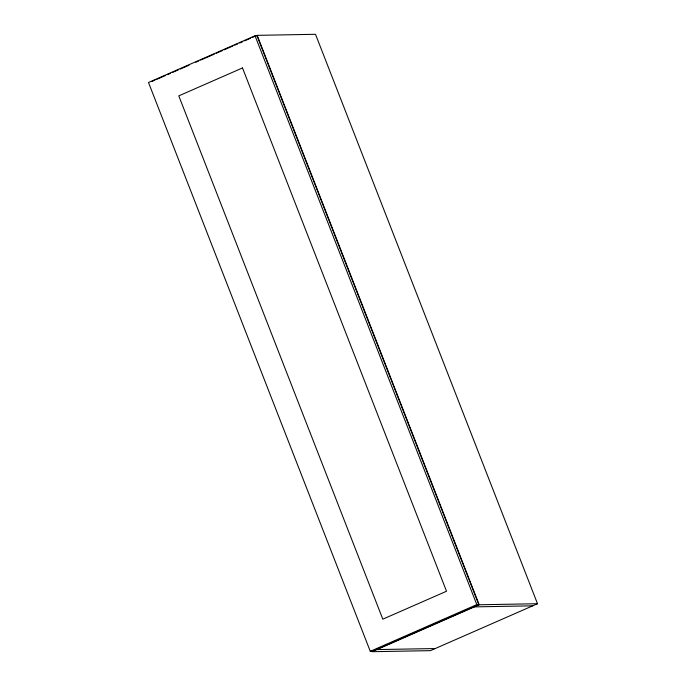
<?xml version="1.0" encoding="UTF-8"?>
<svg xmlns="http://www.w3.org/2000/svg" width="686" height="686" viewBox="0 0 686 686"><rect width="100%" height="100%" fill="white"/><g stroke="black" fill="none" stroke-linecap="round" stroke-linejoin="round"><path stroke-width="1.03" d="M255.038 35.783L148.493 82.483L370.277 651.331L372.258 651.297L478.802 604.598L257.018 35.749L255.038 35.783L476.821 604.632L478.802 604.598M152.018 81.437L154.916 80.168M156.862 79.31L165.635 75.469M167.581 74.611L170.505 73.333M172.452 72.476L178.3 69.912M180.246 69.063L189.019 65.221M195.836 62.229L198.76 60.943M200.706 60.094L214.349 54.117M216.304 53.259L222.144 50.695M224.099 49.838L232.863 45.996M234.818 45.147L237.742 43.861M239.688 43.012L242.612 41.726M244.559 40.877L250.407 38.313M252.354 37.456L257.173 35.346L315.5 34.3L537.507 603.723L430.431 650.654L372.104 651.7L479.18 604.769L537.507 603.723M370.277 651.331L476.821 604.632M474.36 606.878L532.688 605.832M376.923 649.591L435.241 648.544M257.173 35.346L479.18 604.769M242.501 67.948L178.789 95.868L382.814 619.166L446.526 591.246L242.501 67.948"/></g></svg>
